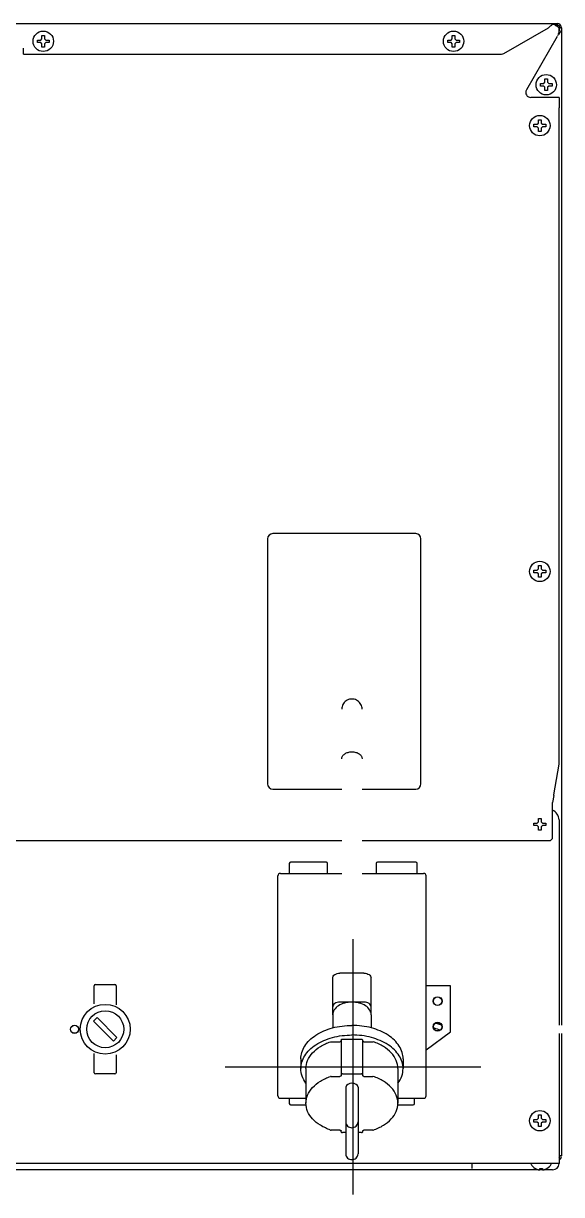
# Model space of a CAD drawing. Header units: millimetres. Extents: x -334 to 5010, y 1650 to 4941.
# Drawn here: x 256.7 to 467.2, y 2957.5 to 3415.9 of the extents above; entities that cross this region are included whole.
import ezdxf

# ---------------------------------------------------------------- set-up
doc = ezdxf.new("R2010")
doc.units = ezdxf.units.MM
doc.header["$LTSCALE"] = 438.9
doc.layers.get('0').update_dxf_attribs({"linetype": 'CONTINUOUS'})
doc.layers.add('ASSI', color=7, linetype='CONTINUOUS')
doc.layers.add('GEOM', color=7, linetype='CONTINUOUS')

msp = doc.modelspace()

# ---------------------------------------------------------------- linework, layer by layer
at = {"linetype": 'Continuous'}
for p, q in [((263.95, 3411.24), (264.95, 3411.24)), ((263.95, 3409.94), (263.95, 3411.24)), ((264.95, 3411.24), (264.95, 3409.94)), ((424.45, 3411.24), (425.45, 3411.24)), ((424.45, 3409.94), (424.45, 3411.24)), ((425.45, 3411.24), (425.45, 3409.94)), ((262.15, 3409.44), (263.45, 3409.44)), ((262.15, 3408.44), (262.15, 3409.44)), ((263.45, 3408.44), (262.15, 3408.44)), ((263.45, 3409.44), (263.95, 3409.94)), ((263.95, 3407.94), (263.45, 3408.44)), ((263.95, 3406.64), (263.95, 3407.94)), ((264.95, 3406.64), (263.95, 3406.64)), ((264.95, 3409.94), (265.45, 3409.44)), ((265.45, 3408.44), (264.95, 3407.94)), ((264.95, 3407.94), (264.95, 3406.64)), ((265.45, 3409.44), (266.75, 3409.44)), ((266.75, 3408.44), (265.45, 3408.44)), ((266.75, 3409.44), (266.75, 3408.44)), ((422.65, 3409.44), (423.95, 3409.44)), ((422.65, 3408.44), (422.65, 3409.44)), ((423.95, 3408.44), (422.65, 3408.44)), ((423.95, 3409.44), (424.45, 3409.94)), ((424.45, 3407.94), (423.95, 3408.44)), ((424.45, 3406.64), (424.45, 3407.94)), ((425.45, 3406.64), (424.45, 3406.64)), ((425.45, 3409.94), (425.95, 3409.44)), ((425.95, 3408.44), (425.45, 3407.94)), ((425.45, 3407.94), (425.45, 3406.64)), ((425.95, 3409.44), (427.25, 3409.44)), ((427.25, 3408.44), (425.95, 3408.44)), ((427.25, 3409.44), (427.25, 3408.44)), ((458.9, 3392.44), (460.2, 3392.44)), ((458.9, 3391.44), (458.9, 3392.44)), ((460.2, 3392.44), (460.7, 3392.94)), ((460.7, 3394.24), (461.7, 3394.24)), ((460.7, 3392.94), (460.7, 3394.24)), ((461.7, 3394.24), (461.7, 3392.94)), ((461.7, 3392.94), (462.2, 3392.44)), ((462.2, 3392.44), (463.5, 3392.44)), ((463.5, 3392.44), (463.5, 3391.44)), ((460.2, 3391.44), (458.9, 3391.44)), ((460.7, 3390.94), (460.2, 3391.44)), ((460.7, 3389.64), (460.7, 3390.94)), ((461.7, 3389.64), (460.7, 3389.64)), ((462.2, 3391.44), (461.7, 3390.94)), ((461.7, 3390.94), (461.7, 3389.64)), ((463.5, 3391.44), (462.2, 3391.44)), ((456.4, 3376.44), (457.7, 3376.44)), ((456.4, 3375.44), (456.4, 3376.44)), ((457.7, 3375.44), (456.4, 3375.44)), ((457.7, 3376.44), (458.2, 3376.94)), ((458.2, 3374.94), (457.7, 3375.44)), ((458.2, 3378.24), (459.2, 3378.24)), ((458.2, 3376.94), (458.2, 3378.24)), ((458.2, 3373.64), (458.2, 3374.94)), ((459.2, 3378.24), (459.2, 3376.94)), ((459.2, 3376.94), (459.7, 3376.44)), ((459.7, 3375.44), (459.2, 3374.94)), ((459.2, 3374.94), (459.2, 3373.64)), ((459.7, 3376.44), (461, 3376.44)), ((461, 3375.44), (459.7, 3375.44)), ((461, 3376.44), (461, 3375.44)), ((459.2, 3373.64), (458.2, 3373.64)), ((456.4, 3201.94), (457.7, 3201.94)), ((456.4, 3200.94), (456.4, 3201.94)), ((457.7, 3200.94), (456.4, 3200.94)), ((457.7, 3201.94), (458.2, 3202.44)), ((458.2, 3200.44), (457.7, 3200.94)), ((458.2, 3203.74), (459.2, 3203.74)), ((458.2, 3202.44), (458.2, 3203.74)), ((458.2, 3199.14), (458.2, 3200.44)), ((459.2, 3203.74), (459.2, 3202.44)), ((459.2, 3202.44), (459.7, 3201.94)), ((459.7, 3200.94), (459.2, 3200.44)), ((459.2, 3200.44), (459.2, 3199.14)), ((459.7, 3201.94), (461, 3201.94)), ((461, 3200.94), (459.7, 3200.94)), ((461, 3201.94), (461, 3200.94)), ((459.2, 3199.14), (458.2, 3199.14)), ((457.7, 3102.94), (458.2, 3103.44)), ((458.2, 3104.74), (459.2, 3104.74)), ((458.2, 3103.44), (458.2, 3104.74)), ((459.2, 3104.74), (459.2, 3103.44)), ((459.2, 3103.44), (459.7, 3102.94)), ((456.4, 3102.94), (457.7, 3102.94)), ((456.4, 3101.94), (456.4, 3102.94)), ((457.7, 3101.94), (456.4, 3101.94)), ((458.2, 3101.44), (457.7, 3101.94)), ((458.2, 3100.14), (458.2, 3101.44)), ((459.2, 3100.14), (458.2, 3100.14)), ((459.7, 3101.94), (459.2, 3101.44)), ((459.2, 3101.44), (459.2, 3100.14)), ((459.7, 3102.94), (461, 3102.94)), ((461, 3101.94), (459.7, 3101.94)), ((461, 3102.94), (461, 3101.94)), ((360.7, 3087.14), (360.7, 3083.24)), ((375.2, 3087.64), (361.2, 3087.64)), ((375.7, 3083.24), (375.7, 3087.14)), ((394.7, 3087.14), (394.7, 3083.24)), ((410.2, 3087.64), (395.2, 3087.64)), ((410.7, 3083.24), (410.7, 3087.14)), ((356.2, 2996.24), (356.2, 3082.24)), ((357.2, 3083.24), (381.2, 3083.24)), ((389.2, 3083.24), (413.2, 3083.24)), ((414.2, 2996.24), (414.2, 3082.24)), ((423.7, 3039.24), (414.2, 3039.24)), ((423.7, 3021.24), (423.7, 3039.24)), ((285.51, 3026.83), (284.1, 3025.42)), ((293.29, 3019.05), (285.51, 3026.83)), ((284.1, 3025.42), (291.88, 3017.64)), ((414.2, 3014.24), (423.7, 3021.24)), ((291.88, 3017.64), (293.29, 3019.05)), ((357.2, 2995.24), (367.2, 2995.24)), ((360.7, 2995.24), (360.7, 2993.14)), ((403.2, 2995.24), (413.2, 2995.24)), ((409.7, 2993.14), (409.7, 2995.24)), ((361.2, 2992.64), (367.24, 2992.64)), ((403.15, 2992.64), (409.2, 2992.64)), ((456.4, 2986.94), (457.7, 2986.94)), ((456.4, 2985.94), (456.4, 2986.94)), ((457.7, 2985.94), (456.4, 2985.94)), ((457.7, 2986.94), (458.2, 2987.44)), ((458.2, 2985.44), (457.7, 2985.94)), ((458.2, 2988.74), (459.2, 2988.74)), ((458.2, 2987.44), (458.2, 2988.74)), ((458.2, 2984.14), (458.2, 2985.44)), ((459.2, 2988.74), (459.2, 2987.44)), ((459.2, 2987.44), (459.7, 2986.94)), ((459.7, 2985.94), (459.2, 2985.44)), ((459.2, 2985.44), (459.2, 2984.14)), ((459.7, 2986.94), (461, 2986.94)), ((461, 2985.94), (459.7, 2985.94)), ((461, 2986.94), (461, 2985.94)), ((459.2, 2984.14), (458.2, 2984.14)), ((432.2, 2967.76), (432.2, 2969.64)), ((456.9, 2967.76), (456.9, 2967.79)), ((458.7, 2967.24), (458.7, 2967.79)), ((459.7, 2967.79), (459.7, 2967.24)), ((461.5, 2967.79), (461.5, 2967.76))]:
    msp.add_line(p, q, dxfattribs=at)
at = {"color": 1}
for p, q in [((385.58, 3057.53), (385.58, 2957.53)), ((335.58, 3007.53), (435.58, 3007.53))]:
    msp.add_line(p, q, dxfattribs=at)
at = {"linetype": 'Continuous'}
for centre, radius in [((288.7, 3022.24), 9.75), ((288.7, 3022.24), 7.25), ((276.7, 3022.24), 1.6), ((276.7, 3022.24), 1.55)]:
    msp.add_circle(centre, radius, dxfattribs=at)
for centre, radius, start, end in [((361.2, 3087.14), 0.5, 90, 180), ((375.2, 3087.14), 0.5, 0, 90), ((395.2, 3087.14), 0.5, 90, 180), ((410.2, 3087.14), 0.5, 0, 90), ((357.2, 3082.24), 1, 90, 180), ((413.2, 3082.24), 1, 0, 90), ((357.2, 2996.24), 1, 180, 270), ((413.2, 2996.24), 1, 270, 360), ((361.2, 2993.14), 0.5, 180, 270), ((409.2, 2993.14), 0.5, 270, 360), ((459.39, 2971.86), 4.8, 210.3012, 238.6273), ((459.38, 2971.84), 4.75, 238.4659, 241.0313), ((459.38, 2971.84), 4.75, 241.0316, 241.9926), ((459.38, 2971.84), 4.75, 241.9926, 243.3187), ((459.38, 2971.83), 4.74, 243.3188, 244.4598), ((459.38, 2971.83), 4.74, 244.4598, 245.4278), ((459.37, 2971.83), 4.73, 245.4278, 246.6825), ((459.37, 2971.82), 4.73, 246.6826, 247.4526), ((459.37, 2971.81), 4.72, 247.4524, 248.9975), ((459.37, 2971.81), 4.72, 248.9977, 249.4819), ((459.36, 2971.8), 4.7, 249.4813, 251.5344), ((459.36, 2971.78), 4.68, 251.535, 252.6227), ((459.35, 2971.76), 4.67, 252.6228, 253.6051), ((459.34, 2971.73), 4.64, 253.6036, 255.6824), ((458.45, 2969.23), 2.01, 262.7259, 264.7415), ((458.45, 2969.21), 1.98, 264.7442, 265.3991), ((458.45, 2969.2), 1.97, 265.3984, 266.7833), ((458.45, 2969.19), 1.96, 266.7841, 267.6235), ((458.45, 2969.18), 1.96, 267.6234, 268.8455), ((458.45, 2969.17), 1.95, 268.8459, 270.9258), ((458.45, 2969.18), 1.95, 270.9261, 271.9964), ((458.45, 2969.18), 1.96, 271.9964, 273.0228), ((458.45, 2969.19), 1.97, 273.0233, 274.286), ((458.44, 2969.21), 1.98, 274.2856, 275.1372), ((458.44, 2969.23), 2.01, 275.1401, 277.2744), ((459.2, 2971.55), 3.79, 262.4006, 267.4511), ((459.2, 2971.53), 3.77, 267.455, 270), ((459.2, 2971.53), 3.77, 270, 272.545), ((459.2, 2971.55), 3.79, 272.5489, 277.5994), ((459.95, 2969.23), 2.01, 262.7256, 264.8598), ((459.95, 2969.21), 1.98, 264.8627, 265.7144), ((459.95, 2969.19), 1.97, 265.714, 266.9766), ((459.95, 2969.18), 1.96, 266.9771, 268.0037), ((459.95, 2969.18), 1.95, 268.0037, 269.0738), ((459.95, 2969.17), 1.95, 269.0741, 271.1541), ((459.95, 2969.18), 1.95, 271.1545, 272.3767), ((459.95, 2969.19), 1.96, 272.3765, 273.2159), ((459.95, 2969.2), 1.97, 273.2167, 274.6016), ((459.94, 2969.21), 1.98, 274.6009, 275.2558), ((459.94, 2969.23), 2.01, 275.2585, 277.2741), ((459.05, 2971.73), 4.64, 284.3176, 286.3964), ((459.04, 2971.76), 4.67, 286.3949, 287.3772), ((459.04, 2971.78), 4.68, 287.3773, 288.465), ((459.03, 2971.8), 4.7, 288.4656, 290.5187), ((459.03, 2971.81), 4.72, 290.5181, 291.0023), ((459.02, 2971.81), 4.72, 291.0025, 292.5476), ((459.02, 2971.82), 4.73, 292.5474, 293.3174), ((459.02, 2971.83), 4.73, 293.3175, 294.5722), ((459.02, 2971.83), 4.74, 294.5722, 295.5402), ((459.01, 2971.83), 4.74, 295.5402, 296.6812), ((459.01, 2971.84), 4.75, 296.6813, 298.0074), ((459.01, 2971.84), 4.75, 298.0074, 298.9684), ((459.01, 2971.84), 4.75, 298.9687, 301.5341), ((459, 2971.86), 4.8, 301.3727, 329.6988)]:
    msp.add_arc(centre, radius, start, end, dxfattribs=at)
at = {"layer": 'ASSI', "linetype": 'Continuous'}
for p, q in [((377.7, 3027.94), (377.7, 3022.8)), ((392.7, 3027.94), (392.7, 3022.8)), ((365.2, 3010.61), (365.2, 3006.84)), ((405.2, 3010.61), (405.2, 3006.84)), ((367.2, 3006.84), (367.2, 2993.28)), ((403.2, 3006.84), (403.2, 2993.28)), ((387.6, 2999.53), (387.6, 2973.48))]:
    msp.add_line(p, q, dxfattribs=at)
for centre, radius in [((264.45, 3408.94), 4), ((424.95, 3408.94), 4), ((461.2, 3391.94), 4), ((458.7, 3375.94), 4), ((458.7, 3201.44), 4), ((418.7, 3033.24), 1.75), ((418.7, 3023.24), 1.75), ((458.7, 2986.44), 4)]:
    msp.add_circle(centre, radius, dxfattribs=at)
for centre, radius, start, end in [((455.6, 2969.64), 0.4, 180, 210.3012), ((459.39, 2971.86), 4.8, 210.3012, 238.6273), ((459, 2971.86), 4.8, 301.3727, 329.6988), ((462.8, 2969.64), 0.4, 329.6988, 360)]:
    msp.add_arc(centre, radius, start, end, dxfattribs=at)
for points, knots in [([(385.2, 3032.87), (384.23, 3032.87), (382.37, 3032.63), (379.93, 3031.62), (378.41, 3030.23), (377.8, 3028.93), (377.7, 3028.26), (377.7, 3027.94)], [0, 0, 0, 0, 0.294598, 0.565091, 0.797263, 0.900971, 1, 1, 1, 1]), ([(392.7, 3027.94), (392.7, 3028.26), (392.59, 3028.93), (391.98, 3030.23), (390.46, 3031.62), (388.02, 3032.63), (386.16, 3032.87), (385.2, 3032.87)], [0, 0, 0, 0, 0.09903, 0.202737, 0.434909, 0.705402, 1, 1, 1, 1]), ([(365.2, 3010.61), (365.2, 3011.48), (365.47, 3013.26), (366.66, 3015.77), (368.55, 3018.06), (372.03, 3020.8), (377.67, 3023.15), (382.62, 3023.76), (385.2, 3023.76)], [0, 0, 0, 0, 0.098899, 0.20247, 0.314163, 0.435652, 0.70579, 1, 1, 1, 1]), ([(405.2, 3010.61), (405.2, 3011.48), (404.92, 3013.26), (403.74, 3015.77), (401.84, 3018.06), (398.36, 3020.8), (392.73, 3023.15), (387.77, 3023.76), (385.2, 3023.76)], [0, 0, 0, 0, 0.098899, 0.20247, 0.314163, 0.435652, 0.70579, 1, 1, 1, 1]), ([(365.2, 3006.84), (365.2, 3007.71), (365.47, 3009.49), (366.66, 3012), (368.55, 3014.29), (372.03, 3017.03), (377.67, 3019.38), (382.62, 3020), (385.2, 3020)], [0, 0, 0, 0, 0.098899, 0.20247, 0.314163, 0.435652, 0.70579, 1, 1, 1, 1]), ([(405.2, 3006.84), (405.2, 3007.71), (404.92, 3009.49), (403.74, 3012), (401.84, 3014.29), (398.36, 3017.03), (392.73, 3019.38), (387.77, 3020), (385.2, 3020)], [0, 0, 0, 0, 0.098899, 0.20247, 0.314163, 0.435652, 0.70579, 1, 1, 1, 1]), ([(367.19, 3001.12), (366.56, 3001.97), (365.56, 3003.79), (365.2, 3005.85), (365.2, 3006.84)], [0, 0, 0, 0, 0.514748, 1, 1, 1, 1]), ([(403.2, 3001.12), (403.83, 3001.97), (404.83, 3003.79), (405.2, 3005.85), (405.2, 3006.84)], [0, 0, 0, 0, 0.514748, 1, 1, 1, 1])]:
    msp.add_open_spline(points, degree=3, knots=knots, dxfattribs=at)
msp.add_open_spline([(387.6, 2999.53), (387.6, 3000.49), (385.2, 3001.73), (382.8, 3000.49), (382.8, 2999.53)], degree=3, dxfattribs=at)
at = {"layer": 'GEOM', "linetype": 'Continuous'}
for p, q in [((-331.1, 3415.94), (465.5, 3415.94)), ((465.2, 3415.14), (464.62, 3415.14)), ((466.2, 3414.14), (465.2, 3415.14)), ((465.5, 3415.94), (465.5, 3415.24)), ((444.66, 3404.2), (462.03, 3414.24)), ((465.5, 3410.77), (453.47, 3389.94)), ((466.2, 3412.56), (466.2, 3414.14)), ((467.2, 3414.24), (466.5, 3414.24)), ((467.2, 3414.24), (467.2, 3023.84)), ((256.7, 3403.94), (256.7, 3406.31)), ((256.7, 3403.94), (443.66, 3403.94)), ((466.2, 3386.94), (455.2, 3386.94)), ((466.2, 3386.94), (466.2, 3382.94)), ((466.2, 3125.94), (466.2, 3382.94)), ((352.2, 3214.24), (352.2, 3118.24)), ((410.2, 3216.24), (354.2, 3216.24)), ((412.2, 3118.24), (412.2, 3214.24)), ((464.19, 3113.94), (466.2, 3125.94)), ((354.2, 3116.24), (381.2, 3116.24)), ((389.2, 3116.24), (410.2, 3116.24)), ((464.16, 3113.79), (463.7, 3111.01)), ((463.7, 3096.94), (463.7, 3111.01)), ((466.2, 3104.24), (466.2, 3023.84)), ((381.2, 3095.94), (-328.3, 3095.94)), ((462.7, 3095.94), (389.2, 3095.94)), ((462.7, 3095.94), (463.7, 3096.94)), ((389.9, 3044.17), (380.5, 3044.17)), ((284.4, 3032.24), (284.4, 3039.24)), ((284.9, 3039.74), (292.5, 3039.74)), ((293, 3039.24), (293, 3031.74)), ((377.7, 3027.94), (377.7, 3042.33)), ((392.7, 3027.94), (392.7, 3042.33)), ((389.9, 3032.87), (380.5, 3032.87)), ((377.07, 3017.37), (380.48, 3017.37)), ((380.98, 3018.02), (380.98, 3004.14)), ((381.48, 3018.35), (388.91, 3018.35)), ((389.41, 3004.14), (389.41, 3018.02)), ((389.91, 3017.37), (393.32, 3017.37)), ((466.2, 3020.64), (466.2, 2969.64)), ((467.2, 3020.64), (467.2, 2972.64)), ((284.4, 3005.24), (284.4, 3012.74)), ((293, 3012.24), (293, 3005.24)), ((292.5, 3004.74), (284.9, 3004.74)), ((377.07, 3003.81), (380.48, 3003.81)), ((381.48, 3004.79), (388.91, 3004.79)), ((389.91, 3003.81), (393.32, 3003.81)), ((382.8, 2999.53), (382.8, 2973.48)), ((387.6, 2999.53), (387.6, 2973.48)), ((380.48, 2982.76), (377.07, 2982.76)), ((380.98, 2982.1), (380.98, 2982.43)), ((382.8, 2981.77), (381.48, 2981.77)), ((388.91, 2981.77), (387.6, 2981.77)), ((389.41, 2982.1), (389.41, 2982.43)), ((393.32, 2982.76), (389.91, 2982.76)), ((467.2, 2972.64), (466.35, 2972.64)), ((466.2, 2969.64), (-331.8, 2969.64)), ((458.2, 2967.24), (229.45, 2967.24)), ((459.7, 2967.24), (458.7, 2967.24)), ((463.7, 2967.24), (460.2, 2967.24))]:
    msp.add_line(p, q, dxfattribs=at)
for points in [[(385.2, 3151.5), (384.78, 3151.48), (384.3, 3151.4), (383.83, 3151.26), (383.38, 3151.07), (382.96, 3150.82), (382.57, 3150.52), (382.22, 3150.18), (381.92, 3149.8), (381.67, 3149.38), (381.46, 3148.94), (381.32, 3148.47), (381.23, 3147.99), (381.2, 3147.5)], [(389.2, 3147.5), (389.17, 3147.99), (389.08, 3148.47), (388.93, 3148.94), (388.73, 3149.38), (388.47, 3149.8), (388.17, 3150.18), (387.82, 3150.53), (387.43, 3150.82), (387.01, 3151.07), (386.56, 3151.26), (386.09, 3151.4), (385.6, 3151.48), (385.2, 3151.5)]]:
    msp.add_lwpolyline(points, dxfattribs=at)
for centre in [(418.7, 3033.24), (418.7, 3023.24)]:
    msp.add_circle(centre, 1.65, dxfattribs=at)
for centre, radius, start, end in [((463.96, 3414.25), 1.58, 44.6644, 47.3952), ((465.5, 3414.24), 1.7, 0, 90), ((465.5, 3414.24), 1, 0, 90), ((464.26, 3413.42), 1.71, 55.7016, 62.6791), ((460.79, 3414.29), 5.72, 335.5811, 342.5532), ((462.28, 3415.06), 5.13, 319.64, 322.359), ((460.94, 3414.24), 5.56, 342.568, 348.2291), ((462.56, 3414.85), 4.78, 322.3447, 326.4062), ((460.96, 3414.23), 5.53, 348.2414, 358.6762), ((460.89, 3414.24), 5.61, 358.6603, 0.0006), ((463.94, 3414.24), 3.26, 355.0906, 359.9929), ((443.66, 3405.94), 2, 270, 300), ((455.2, 3388.94), 2, 150, 270), ((354.2, 3214.24), 2, 90, 180), ((410.2, 3214.24), 2, 0, 90), ((354.2, 3118.24), 2, 180, 270), ((410.2, 3118.24), 2, 270, 360), ((395.5, 3128.49), 70.22, 347.9207, 348.039), ((462.2, 3104.24), 4, 0, 68.484), ((284.9, 3039.24), 0.5, 90, 180), ((292.5, 3039.24), 0.5, 0, 90), ((428.83, 3052.27), 31.62, 248.2953, 248.7404), ((428.22, 3050.65), 29.89, 248.7025, 253.4767), ((428.72, 3051.99), 29.33, 248.6108, 249.6003), ((428.2, 3050.57), 27.81, 249.5775, 253.1291), ((284.9, 3005.24), 0.5, 180, 270), ((292.5, 3005.24), 0.5, 270, 360), ((465.5, 2972.64), 1, 316.449, 345.165), ((465.5, 2972.64), 1.7, 300.0179, 353.8154)]:
    msp.add_arc(centre, radius, start, end, dxfattribs=at)
msp.add_ellipse((463.7, 2969.74), major_axis=(1.77, -1.77), ratio=0.999829, start_param=5.497873, end_param=7.028289, dxfattribs=at)
for points, knots in [([(462.03, 3414.24), (462.22, 3414.38), (462.59, 3414.7), (462.95, 3415.01), (463.14, 3415.16)], [0, 0, 0, 0, 0.496802, 1, 1, 1, 1]), ([(463.14, 3415.16), (463.19, 3415.19), (463.28, 3415.26), (463.37, 3415.33), (463.42, 3415.36)], [0, 0, 0, 0, 0.506205, 1, 1, 1, 1]), ([(463.42, 3415.36), (463.56, 3415.46), (463.85, 3415.62), (464.19, 3415.71), (464.34, 3415.71)], [0, 0, 0, 0, 0.530108, 1, 1, 1, 1]), ([(464.34, 3415.71), (464.43, 3415.71), (464.63, 3415.68), (464.8, 3415.59), (464.88, 3415.53)], [0, 0, 0, 0, 0.479628, 1, 1, 1, 1]), ([(464.88, 3415.53), (464.91, 3415.52), (464.96, 3415.48), (465.01, 3415.44), (465.03, 3415.42)], [0, 0, 0, 0, 0.487039, 1, 1, 1, 1]), ([(466.19, 3411.74), (466.11, 3411.64), (465.94, 3411.45), (465.75, 3411.27), (465.65, 3411.18)], [0, 0, 0, 0, 0.488387, 1, 1, 1, 1]), ([(467.01, 3413.12), (466.95, 3412.97), (466.82, 3412.65), (466.64, 3412.35), (466.54, 3412.2)], [0, 0, 0, 0, 0.485982, 1, 1, 1, 1]), ([(467.18, 3413.96), (467.17, 3413.82), (467.13, 3413.54), (467.05, 3413.26), (467.01, 3413.12)], [0, 0, 0, 0, 0.491607, 1, 1, 1, 1]), ([(381.2, 3128.1), (381.2, 3128.47), (381.44, 3129.25), (382.38, 3130.14), (383.68, 3130.71), (384.68, 3130.84), (385.2, 3130.84)], [0, 0, 0, 0, 0.205425, 0.43933, 0.708472, 1, 1, 1, 1]), ([(385.2, 3130.84), (385.71, 3130.84), (386.71, 3130.71), (388.01, 3130.14), (388.95, 3129.25), (389.2, 3128.47), (389.2, 3128.1)], [0, 0, 0, 0, 0.291528, 0.56067, 0.794575, 1, 1, 1, 1]), ([(377.7, 3042.33), (377.7, 3042.57), (377.87, 3043.11), (378.53, 3043.7), (379.44, 3044.08), (380.14, 3044.17), (380.5, 3044.17)], [0, 0, 0, 0, 0.201113, 0.433758, 0.704803, 1, 1, 1, 1]), ([(389.9, 3044.17), (390.26, 3044.17), (390.95, 3044.08), (391.86, 3043.7), (392.52, 3043.11), (392.7, 3042.57), (392.7, 3042.33)], [0, 0, 0, 0, 0.295197, 0.566242, 0.798887, 1, 1, 1, 1]), ([(380.5, 3032.87), (380.14, 3032.87), (379.44, 3032.78), (378.53, 3032.4), (377.87, 3031.81), (377.7, 3031.27), (377.7, 3031.03)], [0, 0, 0, 0, 0.295197, 0.566242, 0.798887, 1, 1, 1, 1]), ([(392.7, 3031.03), (392.7, 3031.27), (392.52, 3031.81), (391.86, 3032.4), (390.95, 3032.78), (390.26, 3032.87), (389.9, 3032.87)], [0, 0, 0, 0, 0.201113, 0.433758, 0.704803, 1, 1, 1, 1]), ([(367.2, 3006.84), (367.2, 3007.93), (367.69, 3010.21), (369.76, 3013.21), (372.9, 3015.69), (375.46, 3016.85), (376.84, 3017.33)], [0, 0, 0, 0, 0.214836, 0.448025, 0.709649, 1, 1, 1, 1]), ([(380.48, 3017.37), (380.61, 3017.37), (380.83, 3017.4), (380.98, 3017.6), (380.98, 3017.7)], [0, 0, 0, 0, 0.571458, 1, 1, 1, 1]), ([(380.98, 3018.02), (380.98, 3018.12), (381.14, 3018.31), (381.36, 3018.35), (381.48, 3018.35)], [0, 0, 0, 0, 0.428542, 1, 1, 1, 1]), ([(388.91, 3018.35), (389.03, 3018.35), (389.25, 3018.31), (389.41, 3018.12), (389.41, 3018.02)], [0, 0, 0, 0, 0.571458, 1, 1, 1, 1]), ([(389.41, 3017.7), (389.41, 3017.6), (389.57, 3017.4), (389.79, 3017.37), (389.91, 3017.37)], [0, 0, 0, 0, 0.428542, 1, 1, 1, 1]), ([(403.2, 3006.84), (403.2, 3007.93), (402.7, 3010.21), (400.64, 3013.21), (397.49, 3015.69), (394.94, 3016.85), (393.55, 3017.33)], [0, 0, 0, 0, 0.214836, 0.448025, 0.709649, 1, 1, 1, 1]), ([(367.2, 2993.28), (367.2, 2994.37), (367.69, 2996.65), (369.76, 2999.65), (372.9, 3002.13), (375.46, 3003.29), (376.84, 3003.77)], [0, 0, 0, 0, 0.214836, 0.448025, 0.709649, 1, 1, 1, 1]), ([(380.98, 3004.14), (380.98, 3004.04), (380.83, 3003.85), (380.61, 3003.81), (380.48, 3003.81)], [0, 0, 0, 0, 0.428542, 1, 1, 1, 1]), ([(381.48, 3004.79), (381.36, 3004.79), (381.14, 3004.75), (380.98, 3004.56), (380.98, 3004.46)], [0, 0, 0, 0, 0.571458, 1, 1, 1, 1]), ([(389.41, 3004.46), (389.41, 3004.56), (389.25, 3004.75), (389.03, 3004.79), (388.91, 3004.79)], [0, 0, 0, 0, 0.428542, 1, 1, 1, 1]), ([(389.91, 3003.81), (389.79, 3003.81), (389.57, 3003.85), (389.41, 3004.04), (389.41, 3004.14)], [0, 0, 0, 0, 0.571458, 1, 1, 1, 1]), ([(403.2, 2993.28), (403.2, 2994.37), (402.7, 2996.65), (400.64, 2999.65), (397.49, 3002.13), (394.94, 3003.29), (393.55, 3003.77)], [0, 0, 0, 0, 0.214836, 0.448025, 0.709649, 1, 1, 1, 1]), ([(376.84, 2982.8), (375.46, 2983.28), (372.9, 2984.44), (369.76, 2986.92), (367.69, 2989.92), (367.2, 2992.2), (367.2, 2993.28)], [0, 0, 0, 0, 0.290351, 0.551975, 0.785164, 1, 1, 1, 1]), ([(393.55, 2982.8), (394.94, 2983.28), (397.49, 2984.44), (400.64, 2986.92), (402.7, 2989.92), (403.2, 2992.2), (403.2, 2993.28)], [0, 0, 0, 0, 0.290351, 0.551975, 0.785164, 1, 1, 1, 1]), ([(382.8, 2985.97), (382.8, 2985.67), (382.93, 2985.05), (383.65, 2984.05), (385.2, 2983.48), (386.74, 2984.06), (387.46, 2985.06), (387.6, 2985.67), (387.6, 2985.97)], [0, 0, 0, 0, 0.125897, 0.251788, 0.500057, 0.748271, 0.874118, 1, 1, 1, 1]), ([(380.48, 2982.76), (380.61, 2982.76), (380.83, 2982.72), (380.98, 2982.52), (380.98, 2982.43)], [0, 0, 0, 0, 0.571458, 1, 1, 1, 1]), ([(380.98, 2982.1), (380.98, 2982.01), (381.14, 2981.81), (381.36, 2981.77), (381.48, 2981.77)], [0, 0, 0, 0, 0.428542, 1, 1, 1, 1]), ([(388.91, 2981.77), (389.03, 2981.77), (389.25, 2981.81), (389.41, 2982.01), (389.41, 2982.1)], [0, 0, 0, 0, 0.571458, 1, 1, 1, 1]), ([(389.41, 2982.43), (389.41, 2982.52), (389.57, 2982.72), (389.79, 2982.76), (389.91, 2982.76)], [0, 0, 0, 0, 0.428542, 1, 1, 1, 1]), ([(382.8, 2973.48), (382.8, 2973.17), (382.93, 2972.56), (383.65, 2971.56), (385.2, 2970.98), (386.74, 2971.56), (387.46, 2972.56), (387.6, 2973.17), (387.6, 2973.48)], [0, 0, 0, 0, 0.125897, 0.251788, 0.500057, 0.748271, 0.874118, 1, 1, 1, 1])]:
    msp.add_open_spline(points, degree=3, knots=knots, dxfattribs=at)
for points in [[(376.84, 3017.33), (376.91, 3017.35), (376.99, 3017.37), (377.07, 3017.37)], [(393.32, 3017.37), (393.4, 3017.37), (393.48, 3017.35), (393.55, 3017.33)], [(377.07, 3003.81), (376.99, 3003.81), (376.91, 3003.79), (376.84, 3003.77)], [(393.55, 3003.77), (393.48, 3003.79), (393.4, 3003.81), (393.32, 3003.81)], [(376.84, 2982.8), (376.91, 2982.77), (376.99, 2982.76), (377.07, 2982.76)], [(393.32, 2982.76), (393.4, 2982.76), (393.48, 2982.77), (393.55, 2982.8)]]:
    msp.add_open_spline(points, degree=3, dxfattribs=at)

doc.saveas('drawing.dxf')
